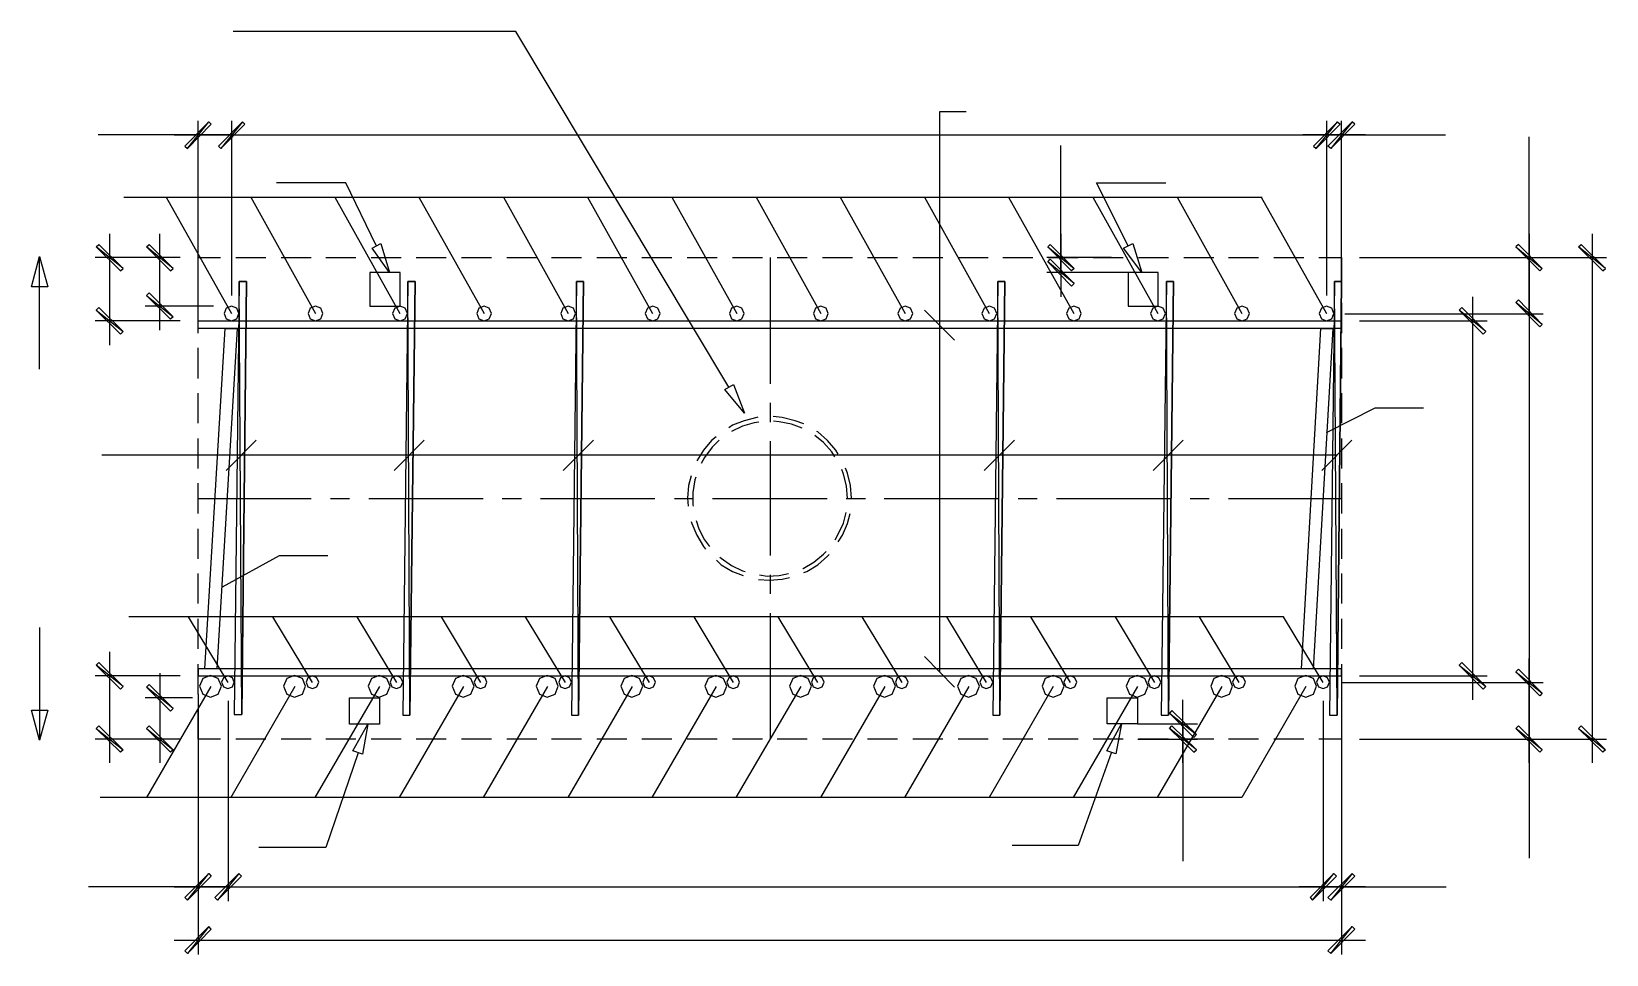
# Model space of a CAD drawing. Extents: x -1 to 315, y 0 to 224.
# Drawn here: x 183.05 to 217.68, y 70.26 to 90.56 of the extents above; entities that cross this region are included whole.
import ezdxf

# ---------------------------------------------------------------- set-up
doc = ezdxf.new("R2010")
doc.units = 0
doc.header["$MEASUREMENT"] = 0
doc.layers.add('UNDERLAY', color=8, linetype='Continuous')

msp = doc.modelspace()

# ---------------------------------------------------------------- linework, layer by layer
at = {"layer": 'UNDERLAY'}
for p, q in [((193.697, 90.558), (187.481, 90.558)), ((198.379, 82.74), (193.697, 90.558)), ((203.016, 76.478), (203.016, 88.799)), ((203.016, 84.095), (203.016, 88.799)), ((203.016, 88.799), (203.599, 88.799)), ((186.943, 88.575), (186.417, 88.037)), ((186.473, 87.982), (186.943, 88.575)), ((186.473, 87.982), (186.943, 88.575)), ((186.999, 88.519), (186.473, 87.982)), ((186.708, 84.588), (186.708, 88.597)), ((186.943, 88.575), (186.999, 88.519)), ((187.156, 88.037), (187.683, 88.575)), ((187.156, 88.037), (187.683, 88.575)), ((187.683, 88.575), (187.212, 87.982)), ((187.683, 88.575), (187.212, 87.982)), ((187.683, 88.575), (187.212, 87.982)), ((187.683, 88.575), (187.212, 87.982)), ((187.212, 87.982), (187.738, 88.519)), ((187.212, 87.982), (187.738, 88.519)), ((187.447, 84.756), (187.447, 88.597)), ((187.447, 84.756), (187.447, 88.597)), ((187.738, 88.519), (187.683, 88.575)), ((187.738, 88.519), (187.683, 88.575)), ((211.764, 88.575), (211.238, 88.037)), ((211.764, 88.575), (211.238, 88.037)), ((211.293, 87.982), (211.764, 88.575)), ((211.293, 87.982), (211.764, 88.575)), ((211.293, 87.982), (211.764, 88.575)), ((211.293, 87.982), (211.764, 88.575)), ((211.82, 88.519), (211.293, 87.982)), ((211.82, 88.519), (211.293, 87.982)), ((211.529, 84.756), (211.529, 88.597)), ((211.529, 84.756), (211.529, 88.597)), ((211.551, 88.037), (212.089, 88.575)), ((212.089, 88.575), (211.618, 87.982)), ((212.089, 88.575), (211.618, 87.982)), ((211.618, 87.982), (212.145, 88.519)), ((211.764, 88.575), (211.82, 88.519)), ((211.764, 88.575), (211.82, 88.519)), ((211.854, 84.588), (211.854, 88.597)), ((212.145, 88.519), (212.089, 88.575)), ((186.708, 88.284), (184.513, 88.284)), ((186.182, 88.284), (186.708, 88.284)), ((186.417, 88.037), (186.473, 87.982)), ((187.447, 88.284), (186.708, 88.284)), ((186.708, 88.284), (187.447, 88.284)), ((186.921, 88.284), (212.055, 88.284)), ((187.212, 87.982), (187.156, 88.037)), ((187.212, 87.982), (187.156, 88.037)), ((187.447, 88.284), (187.974, 88.284)), ((205.682, 85.585), (205.682, 88.049)), ((211.529, 88.284), (211.003, 88.284)), ((211.238, 88.037), (211.293, 87.982)), ((211.238, 88.037), (211.293, 87.982)), ((211.529, 88.284), (211.854, 88.284)), ((211.854, 88.284), (211.529, 88.284)), ((211.618, 87.982), (211.551, 88.037)), ((212.38, 88.284), (211.854, 88.284)), ((211.854, 88.284), (214.139, 88.284)), ((215.975, 85.585), (215.975, 88.239)), ((189.956, 87.231), (188.433, 87.231)), ((190.628, 85.853), (189.956, 87.231)), ((207.161, 85.842), (206.466, 87.231)), ((206.466, 87.231), (207.99, 87.231)), ((210.106, 86.906), (185.073, 86.906)), ((187.447, 84.352), (186.014, 86.906)), ((189.296, 84.352), (187.873, 86.906)), ((191.155, 84.352), (189.721, 86.906)), ((193.003, 84.352), (191.569, 86.906)), ((194.851, 84.352), (193.429, 86.906)), ((196.71, 84.352), (195.277, 86.906)), ((198.559, 84.352), (197.136, 86.906)), ((200.406, 84.352), (198.984, 86.906)), ((202.266, 84.352), (200.832, 86.906)), ((204.114, 84.352), (202.691, 86.906)), ((205.973, 84.352), (204.539, 86.906)), ((207.821, 84.352), (206.388, 86.906)), ((209.67, 84.352), (208.247, 86.906)), ((211.529, 84.352), (210.095, 86.906)), ((184.759, 86.111), (184.759, 83.658)), ((185.868, 83.994), (185.868, 86.111)), ((190.539, 85.797), (190.729, 85.898)), ((190.729, 85.898), (190.92, 85.26)), ((205.682, 86.111), (205.682, 85.585)), ((207.06, 85.797), (207.262, 85.898)), ((207.262, 85.898), (207.463, 85.26)), ((215.975, 86.111), (215.975, 85.585)), ((217.365, 86.111), (217.365, 74.473)), ((183.045, 84.946), (183.225, 85.607)), ((183.225, 83.132), (183.225, 85.607)), ((183.225, 85.607), (183.404, 84.946)), ((186.316, 85.585), (184.446, 85.585)), ((184.468, 85.82), (184.524, 85.876)), ((185.062, 85.349), (184.468, 85.82)), ((184.468, 85.82), (185.005, 85.293)), ((185.062, 85.349), (184.468, 85.82)), ((184.524, 85.876), (185.062, 85.349)), ((186.316, 85.585), (185.543, 85.585)), ((185.577, 85.82), (185.633, 85.876)), ((186.159, 85.349), (185.577, 85.82)), ((185.577, 85.82), (186.103, 85.293)), ((186.159, 85.349), (185.577, 85.82)), ((185.633, 85.876), (186.159, 85.349)), ((186.708, 85.585), (187.201, 85.585)), ((186.708, 84.923), (186.708, 85.585)), ((187.537, 85.585), (188.198, 85.585)), ((188.534, 85.585), (189.195, 85.585)), ((189.52, 85.585), (190.18, 85.585)), ((190.517, 85.585), (191.177, 85.585)), ((190.92, 85.26), (190.539, 85.797)), ((191.502, 85.585), (192.163, 85.585)), ((192.499, 85.585), (193.16, 85.585)), ((193.496, 85.585), (194.157, 85.585)), ((194.481, 85.585), (195.142, 85.585)), ((195.478, 85.585), (196.139, 85.585)), ((196.464, 85.585), (197.125, 85.585)), ((197.461, 85.585), (198.122, 85.585)), ((198.458, 85.585), (199.119, 85.585)), ((199.286, 85.585), (199.286, 82.807)), ((199.444, 85.585), (200.104, 85.585)), ((200.44, 85.585), (201.101, 85.585)), ((201.426, 85.585), (202.087, 85.585)), ((202.423, 85.585), (203.084, 85.585)), ((203.419, 85.585), (204.081, 85.585)), ((204.405, 85.585), (205.066, 85.585)), ((206.791, 85.585), (205.369, 85.585)), ((205.447, 85.876), (205.391, 85.82)), ((205.391, 85.82), (205.973, 85.349)), ((205.391, 85.82), (205.973, 85.349)), ((205.917, 85.293), (205.391, 85.82)), ((205.391, 85.495), (205.447, 85.551)), ((205.402, 85.585), (206.063, 85.585)), ((205.973, 85.349), (205.447, 85.876)), ((205.447, 85.551), (205.973, 85.013)), ((205.682, 85.26), (205.682, 85.585)), ((205.682, 85.585), (205.682, 85.26)), ((206.388, 85.585), (207.048, 85.585)), ((207.463, 85.26), (207.06, 85.797)), ((207.385, 85.585), (208.046, 85.585)), ((208.382, 85.585), (209.042, 85.585)), ((209.367, 85.585), (210.028, 85.585)), ((210.364, 85.585), (211.025, 85.585)), ((211.35, 85.585), (211.854, 85.585)), ((211.854, 85.585), (211.854, 84.923)), ((212.246, 85.585), (216.289, 85.585)), ((212.246, 85.585), (217.678, 85.585)), ((215.74, 85.876), (215.684, 85.82)), ((215.684, 85.82), (216.267, 85.349)), ((215.684, 85.82), (216.267, 85.349)), ((216.211, 85.293), (215.684, 85.82)), ((216.267, 85.349), (215.74, 85.876)), ((215.975, 84.352), (215.975, 85.585)), ((215.975, 85.585), (215.975, 84.352)), ((217.062, 85.82), (217.118, 85.876)), ((217.655, 85.349), (217.062, 85.82)), ((217.062, 85.82), (217.6, 85.293)), ((217.655, 85.349), (217.062, 85.82)), ((217.118, 85.876), (217.655, 85.349)), ((185.005, 85.293), (185.062, 85.349)), ((186.103, 85.293), (186.159, 85.349)), ((191.155, 85.26), (190.483, 85.26)), ((190.483, 85.26), (190.483, 84.52)), ((191.155, 84.52), (191.155, 85.26)), ((207.161, 85.26), (205.369, 85.26)), ((205.973, 85.013), (205.391, 85.495)), ((205.391, 85.495), (205.917, 84.957)), ((205.973, 85.013), (205.391, 85.495)), ((205.682, 85.26), (205.682, 84.722)), ((205.973, 85.349), (205.917, 85.293)), ((207.821, 85.26), (207.161, 85.26)), ((207.161, 85.26), (207.161, 84.52)), ((207.821, 84.52), (207.821, 85.26)), ((216.267, 85.349), (216.211, 85.293)), ((217.6, 85.293), (217.655, 85.349)), ((183.404, 84.946), (183.045, 84.946)), ((187.615, 85.058), (187.504, 75.537)), ((187.615, 85.058), (187.504, 75.537)), ((187.615, 85.058), (187.772, 85.058)), ((187.671, 75.537), (187.615, 85.058)), ((187.671, 75.537), (187.615, 85.058)), ((187.615, 85.058), (187.772, 85.058)), ((187.772, 85.058), (187.615, 85.058)), ((187.772, 85.058), (187.671, 75.537)), ((187.671, 75.537), (187.772, 85.058)), ((191.323, 85.058), (191.211, 75.526)), ((191.323, 85.058), (191.211, 75.526)), ((191.323, 85.058), (191.48, 85.058)), ((191.367, 75.526), (191.323, 85.058)), ((191.367, 75.526), (191.323, 85.058)), ((191.323, 85.058), (191.48, 85.058)), ((191.48, 85.058), (191.323, 85.058)), ((191.48, 85.058), (191.367, 75.526)), ((191.367, 75.526), (191.48, 85.058)), ((195.03, 85.058), (194.919, 75.526)), ((195.03, 85.058), (194.919, 75.526)), ((195.03, 85.058), (195.187, 85.058)), ((195.075, 75.526), (195.03, 85.058)), ((195.075, 75.526), (195.03, 85.058)), ((195.03, 85.058), (195.187, 85.058)), ((195.187, 85.058), (195.03, 85.058)), ((195.187, 85.058), (195.075, 75.526)), ((195.075, 75.526), (195.187, 85.058)), ((204.293, 85.058), (204.181, 75.526)), ((204.293, 85.058), (204.181, 75.526)), ((204.293, 85.058), (204.45, 85.058)), ((204.338, 75.526), (204.293, 85.058)), ((204.338, 75.526), (204.293, 85.058)), ((204.293, 85.058), (204.45, 85.058)), ((204.45, 85.058), (204.293, 85.058)), ((204.45, 85.058), (204.338, 75.526)), ((204.338, 75.526), (204.45, 85.058)), ((205.917, 84.957), (205.973, 85.013)), ((208.001, 85.058), (207.888, 75.526)), ((208.001, 85.058), (207.888, 75.526)), ((208.001, 85.058), (208.158, 85.058)), ((208.046, 75.526), (208.001, 85.058)), ((208.046, 75.526), (208.001, 85.058)), ((208.001, 85.058), (208.158, 85.058)), ((208.158, 85.058), (208.001, 85.058)), ((208.158, 85.058), (208.046, 75.526)), ((208.046, 75.526), (208.158, 85.058)), ((211.697, 85.058), (211.585, 75.526)), ((211.697, 85.058), (211.585, 75.526)), ((211.697, 85.058), (211.854, 85.058)), ((211.753, 75.526), (211.697, 85.058)), ((211.753, 75.526), (211.697, 85.058)), ((211.697, 85.058), (211.854, 85.058)), ((211.854, 85.058), (211.697, 85.058)), ((211.854, 85.058), (211.753, 75.526)), ((211.753, 75.526), (211.854, 85.058)), ((215.975, 84.89), (215.975, 75.717)), ((187.044, 84.52), (185.543, 84.52)), ((185.633, 84.812), (185.577, 84.756)), ((185.577, 84.756), (186.159, 84.285)), ((185.577, 84.756), (186.159, 84.285)), ((186.103, 84.229), (185.577, 84.756)), ((186.159, 84.285), (185.633, 84.812)), ((186.708, 83.927), (186.708, 84.588)), ((187.442, 84.52), (187.327, 84.473)), ((187.557, 84.473), (187.442, 84.52)), ((189.29, 84.52), (189.175, 84.473)), ((189.405, 84.473), (189.29, 84.52)), ((190.483, 84.52), (191.155, 84.52)), ((191.149, 84.52), (191.034, 84.473)), ((191.264, 84.473), (191.149, 84.52)), ((192.997, 84.52), (192.883, 84.473)), ((193.112, 84.473), (192.997, 84.52)), ((194.846, 84.52), (194.731, 84.473)), ((194.96, 84.473), (194.846, 84.52)), ((196.705, 84.52), (196.59, 84.473)), ((196.82, 84.473), (196.705, 84.52)), ((198.553, 84.52), (198.438, 84.473)), ((198.668, 84.473), (198.553, 84.52)), ((200.401, 84.52), (200.286, 84.473)), ((200.516, 84.473), (200.401, 84.52)), ((202.26, 84.52), (202.145, 84.473)), ((202.375, 84.473), (202.26, 84.52)), ((204.108, 84.52), (203.994, 84.473)), ((204.223, 84.473), (204.108, 84.52)), ((205.968, 84.52), (205.853, 84.473)), ((206.082, 84.473), (205.968, 84.52)), ((207.161, 84.52), (207.821, 84.52)), ((207.816, 84.52), (207.701, 84.473)), ((207.93, 84.473), (207.816, 84.52)), ((209.664, 84.52), (209.549, 84.473)), ((209.779, 84.473), (209.664, 84.52)), ((211.523, 84.52), (211.408, 84.473)), ((211.638, 84.473), (211.523, 84.52)), ((211.854, 84.588), (211.854, 83.927)), ((214.732, 84.722), (214.732, 75.862)), ((215.684, 84.599), (215.74, 84.655)), ((215.684, 84.599), (215.74, 84.655)), ((216.267, 84.117), (215.684, 84.599)), ((215.684, 84.599), (216.211, 84.061)), ((216.267, 84.117), (215.684, 84.599)), ((216.267, 84.117), (215.684, 84.599)), ((215.684, 84.599), (216.211, 84.061)), ((216.267, 84.117), (215.684, 84.599)), ((215.74, 84.655), (216.267, 84.117)), ((215.74, 84.655), (216.267, 84.117)), ((186.316, 84.196), (184.446, 84.196)), ((184.524, 84.487), (184.468, 84.431)), ((184.468, 84.431), (185.062, 83.96)), ((184.468, 84.431), (185.062, 83.96)), ((185.005, 83.905), (184.468, 84.431)), ((185.062, 83.96), (184.524, 84.487)), ((186.159, 84.285), (186.103, 84.229)), ((186.708, 84.027), (186.708, 84.196)), ((186.708, 84.196), (211.854, 84.196)), ((187.327, 84.473), (187.279, 84.358)), ((187.279, 84.358), (187.327, 84.243)), ((187.327, 84.243), (187.442, 84.195)), ((187.442, 84.195), (187.557, 84.243)), ((187.604, 84.358), (187.557, 84.473)), ((187.557, 84.243), (187.604, 84.358)), ((189.175, 84.473), (189.127, 84.358)), ((189.127, 84.358), (189.175, 84.243)), ((189.175, 84.243), (189.29, 84.195)), ((189.29, 84.195), (189.405, 84.243)), ((189.452, 84.358), (189.405, 84.473)), ((189.405, 84.243), (189.452, 84.358)), ((191.034, 84.473), (190.987, 84.358)), ((190.987, 84.358), (191.034, 84.243)), ((191.034, 84.243), (191.149, 84.195)), ((191.149, 84.195), (191.264, 84.243)), ((191.312, 84.358), (191.264, 84.473)), ((191.264, 84.243), (191.312, 84.358)), ((192.883, 84.473), (192.835, 84.358)), ((192.835, 84.358), (192.883, 84.243)), ((192.883, 84.243), (192.997, 84.195)), ((192.997, 84.195), (193.112, 84.243)), ((193.16, 84.358), (193.112, 84.473)), ((193.112, 84.243), (193.16, 84.358)), ((194.731, 84.473), (194.683, 84.358)), ((194.683, 84.358), (194.731, 84.243)), ((194.731, 84.243), (194.846, 84.195)), ((194.846, 84.195), (194.96, 84.243)), ((195.008, 84.358), (194.96, 84.473)), ((194.96, 84.243), (195.008, 84.358)), ((196.59, 84.473), (196.542, 84.358)), ((196.542, 84.358), (196.59, 84.243)), ((196.59, 84.243), (196.705, 84.195)), ((196.705, 84.195), (196.82, 84.243)), ((196.867, 84.358), (196.82, 84.473)), ((196.82, 84.243), (196.867, 84.358)), ((198.438, 84.473), (198.391, 84.358)), ((198.391, 84.358), (198.438, 84.243)), ((198.438, 84.243), (198.553, 84.195)), ((198.553, 84.195), (198.668, 84.243)), ((198.715, 84.358), (198.668, 84.473)), ((198.668, 84.243), (198.715, 84.358)), ((200.286, 84.473), (200.239, 84.358)), ((200.239, 84.358), (200.286, 84.243)), ((200.286, 84.243), (200.401, 84.195)), ((200.401, 84.195), (200.516, 84.243)), ((200.564, 84.358), (200.516, 84.473)), ((200.516, 84.243), (200.564, 84.358)), ((202.145, 84.473), (202.098, 84.358)), ((202.098, 84.358), (202.145, 84.243)), ((202.145, 84.243), (202.26, 84.195)), ((202.26, 84.195), (202.375, 84.243)), ((202.422, 84.358), (202.375, 84.473)), ((202.375, 84.243), (202.422, 84.358)), ((202.68, 84.431), (203.341, 83.77)), ((203.994, 84.473), (203.946, 84.358)), ((203.946, 84.358), (203.994, 84.243)), ((203.994, 84.243), (204.108, 84.195)), ((204.108, 84.195), (204.223, 84.243)), ((204.271, 84.358), (204.223, 84.473)), ((204.223, 84.243), (204.271, 84.358)), ((205.853, 84.473), (205.805, 84.358)), ((205.805, 84.358), (205.853, 84.243)), ((205.853, 84.243), (205.968, 84.195)), ((205.968, 84.195), (206.082, 84.243)), ((206.13, 84.358), (206.082, 84.473)), ((206.082, 84.243), (206.13, 84.358)), ((207.701, 84.473), (207.653, 84.358)), ((207.653, 84.358), (207.701, 84.243)), ((207.701, 84.243), (207.816, 84.195)), ((207.816, 84.195), (207.93, 84.243)), ((207.978, 84.358), (207.93, 84.473)), ((207.93, 84.243), (207.978, 84.358)), ((209.549, 84.473), (209.502, 84.358)), ((209.502, 84.358), (209.549, 84.243)), ((209.549, 84.243), (209.664, 84.195)), ((209.664, 84.195), (209.779, 84.243)), ((209.826, 84.358), (209.779, 84.473)), ((209.779, 84.243), (209.826, 84.358)), ((211.408, 84.473), (211.361, 84.358)), ((211.361, 84.358), (211.408, 84.243)), ((211.408, 84.243), (211.523, 84.195)), ((211.523, 84.195), (211.638, 84.243)), ((211.686, 84.358), (211.638, 84.473)), ((211.638, 84.243), (211.686, 84.358)), ((211.854, 84.196), (211.854, 84.027)), ((211.921, 84.352), (216.289, 84.352)), ((211.921, 84.352), (216.289, 84.352)), ((212.246, 84.196), (215.057, 84.196)), ((214.441, 84.431), (214.497, 84.487)), ((215.023, 83.96), (214.441, 84.431)), ((214.441, 84.431), (214.967, 83.905)), ((215.023, 83.96), (214.441, 84.431)), ((214.497, 84.487), (215.023, 83.96)), ((215.975, 84.352), (215.975, 83.826)), ((185.062, 83.96), (185.005, 83.905)), ((211.854, 84.027), (186.708, 84.027)), ((186.854, 76.545), (187.302, 84.027)), ((187.571, 84.027), (187.123, 76.545)), ((187.302, 84.027), (187.571, 84.027)), ((210.969, 76.545), (211.395, 84.027)), ((211.663, 84.027), (211.226, 76.545)), ((211.395, 84.027), (211.663, 84.027)), ((214.967, 83.905), (215.023, 83.96)), ((216.211, 84.061), (216.267, 84.117)), ((216.211, 84.061), (216.267, 84.117)), ((186.708, 82.93), (186.708, 83.602)), ((211.854, 83.602), (211.854, 82.93)), ((198.29, 82.683), (198.48, 82.796)), ((198.48, 82.796), (198.726, 82.168)), ((186.708, 81.944), (186.708, 82.605)), ((198.726, 82.168), (198.29, 82.683)), ((211.854, 82.605), (211.854, 81.944)), ((199.286, 82.392), (199.286, 81.967)), ((199.555, 82.067), (199.354, 82.09)), ((211.518, 81.743), (212.593, 82.28)), ((212.593, 82.28), (213.657, 82.28)), ((198.458, 81.899), (198.379, 81.843)), ((198.682, 81.877), (198.435, 81.765)), ((198.715, 82), (198.458, 81.899)), ((198.939, 81.956), (198.682, 81.877)), ((198.995, 82.067), (198.715, 82)), ((199.04, 81.967), (198.939, 81.956)), ((199.018, 82.079), (198.995, 82.067)), ((199.488, 81.978), (199.365, 81.989)), ((199.757, 81.922), (199.488, 81.978)), ((199.836, 82), (199.555, 82.067)), ((199.992, 81.832), (199.757, 81.922)), ((200.026, 81.933), (199.836, 82)), ((200.339, 81.754), (200.317, 81.765)), ((200.552, 81.563), (200.339, 81.754)), ((186.708, 80.947), (186.708, 81.608)), ((187.324, 80.903), (187.985, 81.575)), ((191.02, 80.903), (191.681, 81.575)), ((194.739, 80.903), (195.4, 81.575)), ((197.999, 81.563), (197.819, 81.351)), ((198.01, 81.418), (197.842, 81.194)), ((198.099, 81.642), (197.999, 81.563)), ((198.166, 81.575), (198.01, 81.418)), ((199.286, 81.552), (199.286, 79.032)), ((200.462, 81.518), (200.272, 81.675)), ((200.642, 81.317), (200.462, 81.518)), ((200.731, 81.351), (200.552, 81.563)), ((203.991, 80.903), (204.663, 81.575)), ((207.71, 80.903), (208.37, 81.575)), ((211.417, 80.903), (212.078, 81.575)), ((211.854, 81.608), (211.854, 80.947)), ((208.034, 81.239), (184.591, 81.239)), ((211.742, 81.239), (185.498, 81.239)), ((187.66, 81.239), (185.498, 81.239)), ((191.357, 81.239), (185.498, 81.239)), ((195.064, 81.239), (185.498, 81.239)), ((204.327, 81.239), (185.498, 81.239)), ((197.819, 81.351), (197.674, 81.115)), ((197.842, 81.194), (197.774, 81.06)), ((200.709, 81.205), (200.642, 81.317)), ((200.787, 81.261), (200.731, 81.351)), ((197.551, 80.79), (197.494, 80.578)), ((197.629, 80.701), (197.584, 80.421)), ((197.651, 80.757), (197.629, 80.701)), ((200.9, 80.824), (200.866, 80.925)), ((200.967, 80.567), (200.9, 80.824)), ((200.989, 80.847), (200.944, 80.959)), ((201.056, 80.578), (200.989, 80.847)), ((186.708, 79.962), (186.708, 80.623)), ((197.494, 80.578), (197.472, 80.298)), ((197.584, 80.421), (197.584, 80.152)), ((200.989, 80.287), (200.967, 80.567)), ((201.079, 80.298), (201.056, 80.578)), ((211.854, 80.623), (211.854, 79.962)), ((186.708, 80.287), (189.195, 80.287)), ((189.62, 80.287), (190.035, 80.287)), ((190.46, 80.287), (192.98, 80.287)), ((193.395, 80.287), (193.821, 80.287)), ((194.235, 80.287), (196.755, 80.287)), ((197.181, 80.287), (197.595, 80.287)), ((197.472, 80.298), (197.483, 80.119)), ((197.584, 80.152), (197.595, 80.119)), ((198.021, 80.287), (200.541, 80.287)), ((200.956, 80.287), (201.381, 80.287)), ((201.796, 80.287), (204.316, 80.287)), ((204.741, 80.287), (205.156, 80.287)), ((205.581, 80.287), (208.101, 80.287)), ((208.527, 80.287), (208.941, 80.287)), ((209.367, 80.287), (211.854, 80.287)), ((197.551, 79.783), (197.562, 79.738)), ((197.562, 79.738), (197.674, 79.48)), ((197.662, 79.805), (197.719, 79.625)), ((200.787, 79.503), (200.9, 79.749)), ((200.877, 79.48), (200.989, 79.738)), ((200.9, 79.749), (200.956, 79.984)), ((200.989, 79.738), (201.045, 79.962)), ((186.708, 78.965), (186.708, 79.625)), ((197.674, 79.48), (197.819, 79.234)), ((197.719, 79.625), (197.842, 79.38)), ((197.842, 79.38), (197.954, 79.234)), ((200.72, 79.38), (200.787, 79.503)), ((200.787, 79.334), (200.877, 79.48)), ((211.854, 79.625), (211.854, 78.965)), ((187.246, 78.349), (188.5, 79.032)), ((188.5, 79.032), (189.564, 79.032)), ((197.819, 79.234), (197.864, 79.178)), ((198.178, 78.999), (198.211, 78.976)), ((198.211, 78.976), (198.435, 78.819)), ((200.25, 78.886), (200.462, 79.066)), ((200.339, 78.83), (200.552, 79.021)), ((200.462, 79.066), (200.519, 79.122)), ((200.552, 79.021), (200.586, 79.055)), ((186.708, 77.979), (186.708, 78.64)), ((198.11, 78.931), (198.211, 78.83)), ((198.211, 78.83), (198.458, 78.685)), ((198.435, 78.819), (198.682, 78.696)), ((198.458, 78.685), (198.693, 78.595)), ((198.682, 78.696), (198.738, 78.685)), ((199.488, 78.595), (199.69, 78.64)), ((200.003, 78.741), (200.014, 78.752)), ((200.014, 78.752), (200.25, 78.886)), ((200.026, 78.663), (200.093, 78.685)), ((200.093, 78.685), (200.339, 78.83)), ((211.854, 78.64), (211.854, 77.979)), ((199.029, 78.505), (199.275, 78.494)), ((199.051, 78.607), (199.219, 78.584)), ((199.219, 78.584), (199.488, 78.595)), ((199.275, 78.494), (199.555, 78.517)), ((199.286, 78.607), (199.286, 78.192)), ((199.555, 78.517), (199.712, 78.55)), ((210.577, 77.688), (185.185, 77.688)), ((187.369, 76.243), (186.495, 77.688)), ((186.708, 76.982), (186.708, 77.643)), ((189.228, 76.243), (188.355, 77.688)), ((191.076, 76.243), (190.203, 77.688)), ((192.925, 76.243), (192.062, 77.688)), ((194.784, 76.243), (193.91, 77.688)), ((196.632, 76.243), (195.759, 77.688)), ((198.48, 76.243), (197.618, 77.688)), ((199.286, 77.766), (199.286, 75)), ((200.339, 76.243), (199.466, 77.688)), ((202.188, 76.243), (201.314, 77.688)), ((204.047, 76.243), (203.173, 77.688)), ((205.895, 76.243), (205.021, 77.688)), ((207.743, 76.243), (206.881, 77.688)), ((209.603, 76.243), (208.729, 77.688)), ((211.45, 76.243), (210.577, 77.688)), ((211.854, 77.643), (211.854, 76.982)), ((183.225, 77.453), (183.225, 74.978)), ((184.759, 76.915), (184.759, 74.473)), ((184.468, 76.624), (184.524, 76.68)), ((185.062, 76.153), (184.468, 76.624)), ((184.468, 76.624), (185.005, 76.098)), ((185.062, 76.153), (184.468, 76.624)), ((184.524, 76.68), (185.062, 76.153)), ((186.708, 75.986), (186.708, 76.646)), ((186.708, 76.545), (186.708, 76.389)), ((211.854, 76.545), (186.708, 76.545)), ((187.123, 76.545), (186.854, 76.545)), ((202.68, 76.815), (203.341, 76.142)), ((211.226, 76.545), (210.969, 76.545)), ((211.854, 76.646), (211.854, 75.986)), ((211.854, 76.389), (211.854, 76.545)), ((214.497, 76.68), (214.441, 76.624)), ((214.441, 76.624), (215.023, 76.153)), ((214.441, 76.624), (215.023, 76.153)), ((214.967, 76.098), (214.441, 76.624)), ((215.023, 76.153), (214.497, 76.68)), ((215.975, 76.243), (215.975, 76.77)), ((186.316, 76.389), (184.446, 76.389)), ((185.577, 76.142), (185.633, 76.198)), ((185.633, 76.198), (186.159, 75.672)), ((185.868, 76.445), (185.868, 74.473)), ((186.708, 76.389), (211.854, 76.389)), ((186.812, 76.329), (186.742, 76.159)), ((186.982, 76.4), (186.812, 76.329)), ((187.153, 76.329), (186.982, 76.4)), ((187.223, 76.159), (187.153, 76.329)), ((187.264, 76.348), (187.223, 76.249)), ((187.223, 76.249), (187.264, 76.15)), ((187.363, 76.388), (187.264, 76.348)), ((187.462, 76.348), (187.363, 76.388)), ((187.504, 76.249), (187.462, 76.348)), ((187.462, 76.15), (187.504, 76.249)), ((188.66, 76.329), (188.59, 76.159)), ((188.831, 76.4), (188.66, 76.329)), ((189.001, 76.329), (188.831, 76.4)), ((189.072, 76.159), (189.001, 76.329)), ((189.124, 76.348), (189.083, 76.249)), ((189.083, 76.249), (189.124, 76.15)), ((189.223, 76.388), (189.124, 76.348)), ((189.322, 76.348), (189.223, 76.388)), ((189.363, 76.249), (189.322, 76.348)), ((189.322, 76.15), (189.363, 76.249)), ((190.519, 76.329), (190.449, 76.159)), ((190.69, 76.4), (190.519, 76.329)), ((190.86, 76.329), (190.69, 76.4)), ((190.93, 76.159), (190.86, 76.329)), ((190.972, 76.348), (190.931, 76.249)), ((190.931, 76.249), (190.972, 76.15)), ((191.071, 76.388), (190.972, 76.348)), ((191.17, 76.348), (191.071, 76.388)), ((191.211, 76.249), (191.17, 76.348)), ((191.17, 76.15), (191.211, 76.249)), ((192.368, 76.329), (192.297, 76.159)), ((192.538, 76.4), (192.368, 76.329)), ((192.708, 76.329), (192.538, 76.4)), ((192.779, 76.159), (192.708, 76.329)), ((192.82, 76.348), (192.779, 76.249)), ((192.779, 76.249), (192.82, 76.15)), ((192.919, 76.388), (192.82, 76.348)), ((193.018, 76.348), (192.919, 76.388)), ((193.059, 76.249), (193.018, 76.348)), ((193.018, 76.15), (193.059, 76.249)), ((194.216, 76.329), (194.145, 76.159)), ((194.386, 76.4), (194.216, 76.329)), ((194.557, 76.329), (194.386, 76.4)), ((194.627, 76.159), (194.557, 76.329)), ((194.679, 76.348), (194.638, 76.249)), ((194.638, 76.249), (194.679, 76.15)), ((194.778, 76.388), (194.679, 76.348)), ((194.877, 76.348), (194.778, 76.388)), ((194.918, 76.249), (194.877, 76.348)), ((194.877, 76.15), (194.918, 76.249)), ((196.075, 76.329), (196.005, 76.159)), ((196.245, 76.4), (196.075, 76.329)), ((196.416, 76.329), (196.245, 76.4)), ((196.486, 76.159), (196.416, 76.329)), ((196.527, 76.348), (196.486, 76.249)), ((196.486, 76.249), (196.527, 76.15)), ((196.626, 76.388), (196.527, 76.348)), ((196.725, 76.348), (196.626, 76.388)), ((196.766, 76.249), (196.725, 76.348)), ((196.725, 76.15), (196.766, 76.249)), ((197.923, 76.329), (197.853, 76.159)), ((198.094, 76.4), (197.923, 76.329)), ((198.264, 76.329), (198.094, 76.4)), ((198.334, 76.159), (198.264, 76.329)), ((198.376, 76.348), (198.334, 76.249)), ((198.334, 76.249), (198.376, 76.15)), ((198.475, 76.388), (198.376, 76.348)), ((198.574, 76.348), (198.475, 76.388)), ((198.615, 76.249), (198.574, 76.348)), ((198.574, 76.15), (198.615, 76.249)), ((199.783, 76.329), (199.712, 76.159)), ((199.953, 76.4), (199.783, 76.329)), ((200.123, 76.329), (199.953, 76.4)), ((200.194, 76.159), (200.123, 76.329)), ((200.235, 76.348), (200.194, 76.249)), ((200.194, 76.249), (200.235, 76.15)), ((200.334, 76.388), (200.235, 76.348)), ((200.433, 76.348), (200.334, 76.388)), ((200.474, 76.249), (200.433, 76.348)), ((200.433, 76.15), (200.474, 76.249)), ((201.631, 76.329), (201.56, 76.159)), ((201.801, 76.4), (201.631, 76.329)), ((201.971, 76.329), (201.801, 76.4)), ((202.042, 76.159), (201.971, 76.329)), ((202.083, 76.348), (202.042, 76.249)), ((202.042, 76.249), (202.083, 76.15)), ((202.182, 76.388), (202.083, 76.348)), ((202.281, 76.348), (202.182, 76.388)), ((202.322, 76.249), (202.281, 76.348)), ((202.281, 76.15), (202.322, 76.249)), ((203.479, 76.329), (203.408, 76.159)), ((203.649, 76.4), (203.479, 76.329)), ((203.819, 76.329), (203.649, 76.4)), ((203.89, 76.159), (203.819, 76.329)), ((203.942, 76.348), (203.901, 76.249)), ((203.901, 76.249), (203.942, 76.15)), ((204.041, 76.388), (203.942, 76.348)), ((204.14, 76.348), (204.041, 76.388)), ((204.181, 76.249), (204.14, 76.348)), ((204.14, 76.15), (204.181, 76.249)), ((205.338, 76.329), (205.268, 76.159)), ((205.509, 76.4), (205.338, 76.329)), ((205.679, 76.329), (205.509, 76.4)), ((205.75, 76.159), (205.679, 76.329)), ((205.79, 76.348), (205.749, 76.249)), ((205.749, 76.249), (205.79, 76.15)), ((205.889, 76.388), (205.79, 76.348)), ((205.988, 76.348), (205.889, 76.388)), ((206.029, 76.249), (205.988, 76.348)), ((205.988, 76.15), (206.029, 76.249)), ((207.186, 76.329), (207.116, 76.159)), ((207.356, 76.4), (207.186, 76.329)), ((207.527, 76.329), (207.356, 76.4)), ((207.597, 76.159), (207.527, 76.329)), ((207.638, 76.348), (207.597, 76.249)), ((207.597, 76.249), (207.638, 76.15)), ((207.737, 76.388), (207.638, 76.348)), ((207.836, 76.348), (207.737, 76.388)), ((207.877, 76.249), (207.836, 76.348)), ((207.836, 76.15), (207.877, 76.249)), ((209.046, 76.329), (208.975, 76.159)), ((209.216, 76.4), (209.046, 76.329)), ((209.386, 76.329), (209.216, 76.4)), ((209.457, 76.159), (209.386, 76.329)), ((209.498, 76.348), (209.457, 76.249)), ((209.457, 76.249), (209.498, 76.15)), ((209.597, 76.388), (209.498, 76.348)), ((209.696, 76.348), (209.597, 76.388)), ((209.737, 76.249), (209.696, 76.348)), ((209.696, 76.15), (209.737, 76.249)), ((210.894, 76.329), (210.823, 76.159)), ((211.064, 76.4), (210.894, 76.329)), ((211.234, 76.329), (211.064, 76.4)), ((211.305, 76.159), (211.234, 76.329)), ((211.346, 76.348), (211.305, 76.249)), ((211.305, 76.249), (211.346, 76.15)), ((211.445, 76.388), (211.346, 76.348)), ((211.544, 76.348), (211.445, 76.388)), ((211.585, 76.249), (211.544, 76.348)), ((211.544, 76.15), (211.585, 76.249)), ((211.854, 76.243), (216.289, 76.243)), ((211.854, 76.243), (216.289, 76.243)), ((212.246, 76.389), (215.057, 76.389)), ((215.74, 76.534), (215.684, 76.478)), ((215.74, 76.534), (215.684, 76.478)), ((215.684, 76.478), (216.267, 76.008)), ((215.684, 76.478), (216.267, 76.008)), ((216.211, 75.952), (215.684, 76.478)), ((215.684, 76.478), (216.267, 76.008)), ((215.684, 76.478), (216.267, 76.008)), ((216.211, 75.952), (215.684, 76.478)), ((216.267, 76.008), (215.74, 76.534)), ((216.267, 76.008), (215.74, 76.534)), ((215.975, 76.243), (215.975, 75)), ((215.975, 75), (215.975, 76.243)), ((185.005, 76.098), (185.062, 76.153)), ((186.585, 75.907), (185.543, 75.907)), ((186.988, 76.153), (185.577, 73.712)), ((186.159, 75.672), (185.577, 76.142)), ((185.577, 76.142), (186.103, 75.616)), ((186.159, 75.672), (185.577, 76.142)), ((186.708, 75.986), (186.708, 71.438)), ((186.708, 75.986), (186.708, 70.262)), ((186.742, 76.159), (186.812, 75.989)), ((186.812, 75.989), (186.982, 75.918)), ((186.982, 75.918), (187.153, 75.989)), ((187.153, 75.989), (187.223, 76.159)), ((187.264, 76.15), (187.363, 76.109)), ((187.363, 76.109), (187.462, 76.15)), ((188.836, 76.153), (187.425, 73.712)), ((188.59, 76.159), (188.66, 75.989)), ((188.66, 75.989), (188.831, 75.918)), ((188.831, 75.918), (189.001, 75.989)), ((189.001, 75.989), (189.072, 76.159)), ((189.124, 76.15), (189.223, 76.109)), ((189.223, 76.109), (189.322, 76.15)), ((190.695, 76.153), (189.273, 73.712)), ((190.035, 75.325), (190.035, 75.907)), ((190.035, 75.907), (190.695, 75.907)), ((190.449, 76.159), (190.519, 75.989)), ((190.519, 75.989), (190.69, 75.918)), ((190.69, 75.918), (190.86, 75.989)), ((190.695, 75.907), (190.695, 75.325)), ((190.86, 75.989), (190.93, 76.159)), ((190.972, 76.15), (191.071, 76.109)), ((191.071, 76.109), (191.17, 76.15)), ((192.544, 76.153), (191.132, 73.712)), ((192.297, 76.159), (192.368, 75.989)), ((192.368, 75.989), (192.538, 75.918)), ((192.538, 75.918), (192.708, 75.989)), ((192.708, 75.989), (192.779, 76.159)), ((192.82, 76.15), (192.919, 76.109)), ((192.919, 76.109), (193.018, 76.15)), ((194.392, 76.153), (192.98, 73.712)), ((194.145, 76.159), (194.216, 75.989)), ((194.216, 75.989), (194.386, 75.918)), ((194.386, 75.918), (194.557, 75.989)), ((194.557, 75.989), (194.627, 76.159)), ((194.679, 76.15), (194.778, 76.109)), ((194.778, 76.109), (194.877, 76.15)), ((196.251, 76.153), (194.84, 73.712)), ((196.005, 76.159), (196.075, 75.989)), ((196.075, 75.989), (196.245, 75.918)), ((196.245, 75.918), (196.416, 75.989)), ((196.416, 75.989), (196.486, 76.159)), ((196.527, 76.15), (196.626, 76.109)), ((196.626, 76.109), (196.725, 76.15)), ((198.099, 76.153), (196.688, 73.712)), ((197.853, 76.159), (197.923, 75.989)), ((197.923, 75.989), (198.094, 75.918)), ((198.094, 75.918), (198.264, 75.989)), ((198.264, 75.989), (198.334, 76.159)), ((198.376, 76.15), (198.475, 76.109)), ((198.475, 76.109), (198.574, 76.15)), ((199.959, 76.153), (198.536, 73.712)), ((199.712, 76.159), (199.783, 75.989)), ((199.783, 75.989), (199.953, 75.918)), ((199.953, 75.918), (200.123, 75.989)), ((200.123, 75.989), (200.194, 76.159)), ((200.235, 76.15), (200.334, 76.109)), ((200.334, 76.109), (200.433, 76.15)), ((201.807, 76.153), (200.395, 73.712)), ((201.56, 76.159), (201.631, 75.989)), ((201.631, 75.989), (201.801, 75.918)), ((201.801, 75.918), (201.971, 75.989)), ((201.971, 75.989), (202.042, 76.159)), ((202.083, 76.15), (202.182, 76.109)), ((202.182, 76.109), (202.281, 76.15)), ((203.655, 76.153), (202.244, 73.712)), ((203.408, 76.159), (203.479, 75.989)), ((203.479, 75.989), (203.649, 75.918)), ((203.649, 75.918), (203.819, 75.989)), ((203.819, 75.989), (203.89, 76.159)), ((203.942, 76.15), (204.041, 76.109)), ((204.041, 76.109), (204.14, 76.15)), ((205.514, 76.153), (204.103, 73.712)), ((205.268, 76.159), (205.338, 75.989)), ((205.338, 75.989), (205.509, 75.918)), ((205.509, 75.918), (205.679, 75.989)), ((205.679, 75.989), (205.75, 76.159)), ((205.79, 76.15), (205.889, 76.109)), ((205.889, 76.109), (205.988, 76.15)), ((207.362, 76.153), (205.951, 73.712)), ((206.701, 75.336), (206.701, 75.907)), ((206.701, 75.907), (207.362, 75.907)), ((207.116, 76.159), (207.186, 75.989)), ((207.186, 75.989), (207.356, 75.918)), ((207.356, 75.918), (207.527, 75.989)), ((207.362, 75.907), (207.362, 75.336)), ((207.527, 75.989), (207.597, 76.159)), ((207.638, 76.15), (207.737, 76.109)), ((207.737, 76.109), (207.836, 76.15)), ((209.222, 76.153), (207.799, 73.712)), ((208.359, 75.336), (208.359, 75.862)), ((208.975, 76.159), (209.046, 75.989)), ((209.046, 75.989), (209.216, 75.918)), ((209.216, 75.918), (209.386, 75.989)), ((209.386, 75.989), (209.457, 76.159)), ((209.498, 76.15), (209.597, 76.109)), ((209.597, 76.109), (209.696, 76.15)), ((211.07, 76.153), (209.658, 73.712)), ((210.823, 76.159), (210.894, 75.989)), ((210.894, 75.989), (211.064, 75.918)), ((211.064, 75.918), (211.234, 75.989)), ((211.234, 75.989), (211.305, 76.159)), ((211.346, 76.15), (211.445, 76.109)), ((211.445, 76.109), (211.544, 76.15)), ((211.854, 75.986), (211.854, 71.438)), ((211.854, 75.986), (211.854, 70.262)), ((215.023, 76.153), (214.967, 76.098)), ((216.267, 76.008), (216.211, 75.952)), ((216.267, 76.008), (216.211, 75.952)), ((183.045, 75.638), (183.404, 75.638)), ((183.225, 74.978), (183.045, 75.638)), ((183.404, 75.638), (183.225, 74.978)), ((186.103, 75.616), (186.159, 75.672)), ((186.708, 75), (186.708, 75.661)), ((187.369, 75.84), (187.369, 71.438)), ((187.369, 75.84), (187.369, 71.438)), ((187.504, 75.537), (187.671, 75.537)), ((187.504, 75.537), (187.671, 75.537)), ((191.211, 75.526), (191.367, 75.526)), ((191.211, 75.526), (191.367, 75.526)), ((194.919, 75.526), (195.075, 75.526)), ((194.919, 75.526), (195.075, 75.526)), ((204.181, 75.526), (204.338, 75.526)), ((204.181, 75.526), (204.338, 75.526)), ((207.888, 75.526), (208.046, 75.526)), ((207.888, 75.526), (208.046, 75.526)), ((208.124, 75.627), (208.068, 75.571)), ((208.068, 75.571), (208.661, 75.101)), ((208.068, 75.571), (208.661, 75.101)), ((208.606, 75.033), (208.068, 75.571)), ((208.661, 75.101), (208.124, 75.627)), ((211.45, 75.84), (211.45, 71.438)), ((211.45, 75.84), (211.45, 71.438)), ((211.585, 75.526), (211.753, 75.526)), ((211.585, 75.526), (211.753, 75.526)), ((211.854, 75.661), (211.854, 75)), ((184.524, 75.291), (184.468, 75.235)), ((184.468, 75.235), (185.062, 74.765)), ((184.468, 75.235), (185.062, 74.765)), ((185.005, 74.708), (184.468, 75.235)), ((185.062, 74.765), (184.524, 75.291)), ((185.633, 75.291), (185.577, 75.235)), ((185.577, 75.235), (186.159, 74.765)), ((185.577, 75.235), (186.159, 74.765)), ((186.103, 74.708), (185.577, 75.235)), ((186.159, 74.765), (185.633, 75.291)), ((190.695, 75.325), (190.035, 75.325)), ((190.113, 74.742), (190.438, 75.325)), ((190.438, 75.325), (190.326, 74.664)), ((206.69, 74.742), (207.015, 75.336)), ((207.362, 75.336), (206.701, 75.336)), ((207.015, 75.336), (206.892, 74.675)), ((207.362, 75.336), (208.684, 75.336)), ((208.068, 75.235), (208.124, 75.291)), ((208.661, 74.765), (208.068, 75.235)), ((208.068, 75.235), (208.606, 74.708)), ((208.661, 74.765), (208.068, 75.235)), ((208.124, 75.291), (208.661, 74.765)), ((208.359, 75.336), (208.359, 75)), ((208.359, 75), (208.359, 75.336)), ((215.684, 75.235), (215.74, 75.291)), ((216.267, 74.765), (215.684, 75.235)), ((215.684, 75.235), (216.211, 74.708)), ((216.267, 74.765), (215.684, 75.235)), ((215.74, 75.291), (216.267, 74.765)), ((217.118, 75.291), (217.062, 75.235)), ((217.062, 75.235), (217.655, 74.765)), ((217.062, 75.235), (217.655, 74.765)), ((217.6, 74.708), (217.062, 75.235)), ((217.655, 74.765), (217.118, 75.291)), ((186.316, 75), (184.446, 75)), ((186.316, 75), (185.543, 75)), ((187.201, 75), (186.708, 75)), ((188.198, 75), (187.537, 75)), ((189.195, 75), (188.534, 75)), ((190.18, 75), (189.52, 75)), ((191.177, 75), (190.517, 75)), ((192.163, 75), (191.502, 75)), ((193.16, 75), (192.499, 75)), ((194.157, 75), (193.496, 75)), ((195.142, 75), (194.481, 75)), ((196.139, 75), (195.478, 75)), ((197.125, 75), (196.464, 75)), ((198.122, 75), (197.461, 75)), ((199.119, 75), (198.458, 75)), ((200.104, 75), (199.444, 75)), ((201.101, 75), (200.44, 75)), ((202.087, 75), (201.426, 75)), ((203.084, 75), (202.423, 75)), ((204.081, 75), (203.419, 75)), ((205.066, 75), (204.405, 75)), ((206.063, 75), (205.402, 75)), ((207.048, 75), (206.388, 75)), ((207.373, 75), (208.684, 75)), ((208.046, 75), (207.385, 75)), ((208.359, 74.473), (208.359, 75)), ((208.359, 75), (208.359, 72.312)), ((209.042, 75), (208.382, 75)), ((208.661, 75.101), (208.606, 75.033)), ((210.028, 75), (209.367, 75)), ((211.025, 75), (210.364, 75)), ((211.854, 75), (211.35, 75)), ((212.246, 75), (216.289, 75)), ((212.246, 75), (217.678, 75)), ((215.975, 74.473), (215.975, 75)), ((215.975, 75), (215.975, 72.379)), ((185.062, 74.765), (185.005, 74.708)), ((186.159, 74.765), (186.103, 74.708)), ((190.225, 74.698), (189.52, 72.614)), ((190.326, 74.664), (190.113, 74.742)), ((206.791, 74.708), (206.063, 72.659)), ((206.892, 74.675), (206.69, 74.742)), ((208.606, 74.708), (208.661, 74.765)), ((216.211, 74.708), (216.267, 74.765)), ((217.655, 74.765), (217.6, 74.708)), ((209.658, 73.712), (184.558, 73.712)), ((189.52, 72.614), (188.041, 72.614)), ((206.063, 72.659), (204.607, 72.659)), ((186.943, 72.043), (186.417, 71.517)), ((186.473, 71.46), (186.943, 72.043)), ((186.473, 71.46), (186.943, 72.043)), ((186.943, 72.043), (186.999, 71.987)), ((187.078, 71.517), (187.604, 72.043)), ((187.078, 71.517), (187.604, 72.043)), ((187.604, 72.043), (187.134, 71.46)), ((187.604, 72.043), (187.134, 71.46)), ((187.604, 72.043), (187.134, 71.46)), ((187.604, 72.043), (187.134, 71.46)), ((187.66, 71.987), (187.604, 72.043)), ((187.66, 71.987), (187.604, 72.043)), ((211.686, 72.043), (211.159, 71.517)), ((211.686, 72.043), (211.159, 71.517)), ((211.215, 71.46), (211.686, 72.043)), ((211.215, 71.46), (211.686, 72.043)), ((211.215, 71.46), (211.686, 72.043)), ((211.215, 71.46), (211.686, 72.043)), ((211.551, 71.517), (212.089, 72.043)), ((212.089, 72.043), (211.618, 71.46)), ((212.089, 72.043), (211.618, 71.46)), ((211.686, 72.043), (211.742, 71.987)), ((211.686, 72.043), (211.742, 71.987)), ((212.145, 71.987), (212.089, 72.043)), ((186.708, 71.751), (184.3, 71.751)), ((186.182, 71.751), (186.708, 71.751)), ((186.999, 71.987), (186.473, 71.46)), ((187.369, 71.751), (186.708, 71.751)), ((186.708, 71.751), (187.369, 71.751)), ((186.843, 71.751), (211.977, 71.751)), ((187.134, 71.46), (187.66, 71.987)), ((187.134, 71.46), (187.66, 71.987)), ((187.369, 71.751), (187.895, 71.751)), ((211.45, 71.751), (210.924, 71.751)), ((211.742, 71.987), (211.215, 71.46)), ((211.742, 71.987), (211.215, 71.46)), ((211.45, 71.751), (211.854, 71.751)), ((211.854, 71.751), (211.45, 71.751)), ((211.618, 71.46), (212.145, 71.987)), ((212.38, 71.751), (211.854, 71.751)), ((211.854, 71.751), (214.15, 71.751)), ((186.417, 71.517), (186.473, 71.46)), ((187.134, 71.46), (187.078, 71.517)), ((187.134, 71.46), (187.078, 71.517)), ((211.159, 71.517), (211.215, 71.46)), ((211.159, 71.517), (211.215, 71.46)), ((211.618, 71.46), (211.551, 71.517)), ((186.417, 70.34), (186.943, 70.878)), ((186.943, 70.878), (186.473, 70.284)), ((186.943, 70.878), (186.473, 70.284)), ((186.473, 70.284), (186.999, 70.822)), ((186.999, 70.822), (186.943, 70.878)), ((212.089, 70.878), (211.551, 70.34)), ((211.618, 70.284), (212.089, 70.878)), ((211.618, 70.284), (212.089, 70.878)), ((212.145, 70.822), (211.618, 70.284)), ((212.089, 70.878), (212.145, 70.822)), ((186.182, 70.576), (212.38, 70.576)), ((186.473, 70.284), (186.417, 70.34)), ((211.551, 70.34), (211.618, 70.284))]:
    msp.add_line(p, q, dxfattribs=at)

doc.saveas('drawing.dxf')
